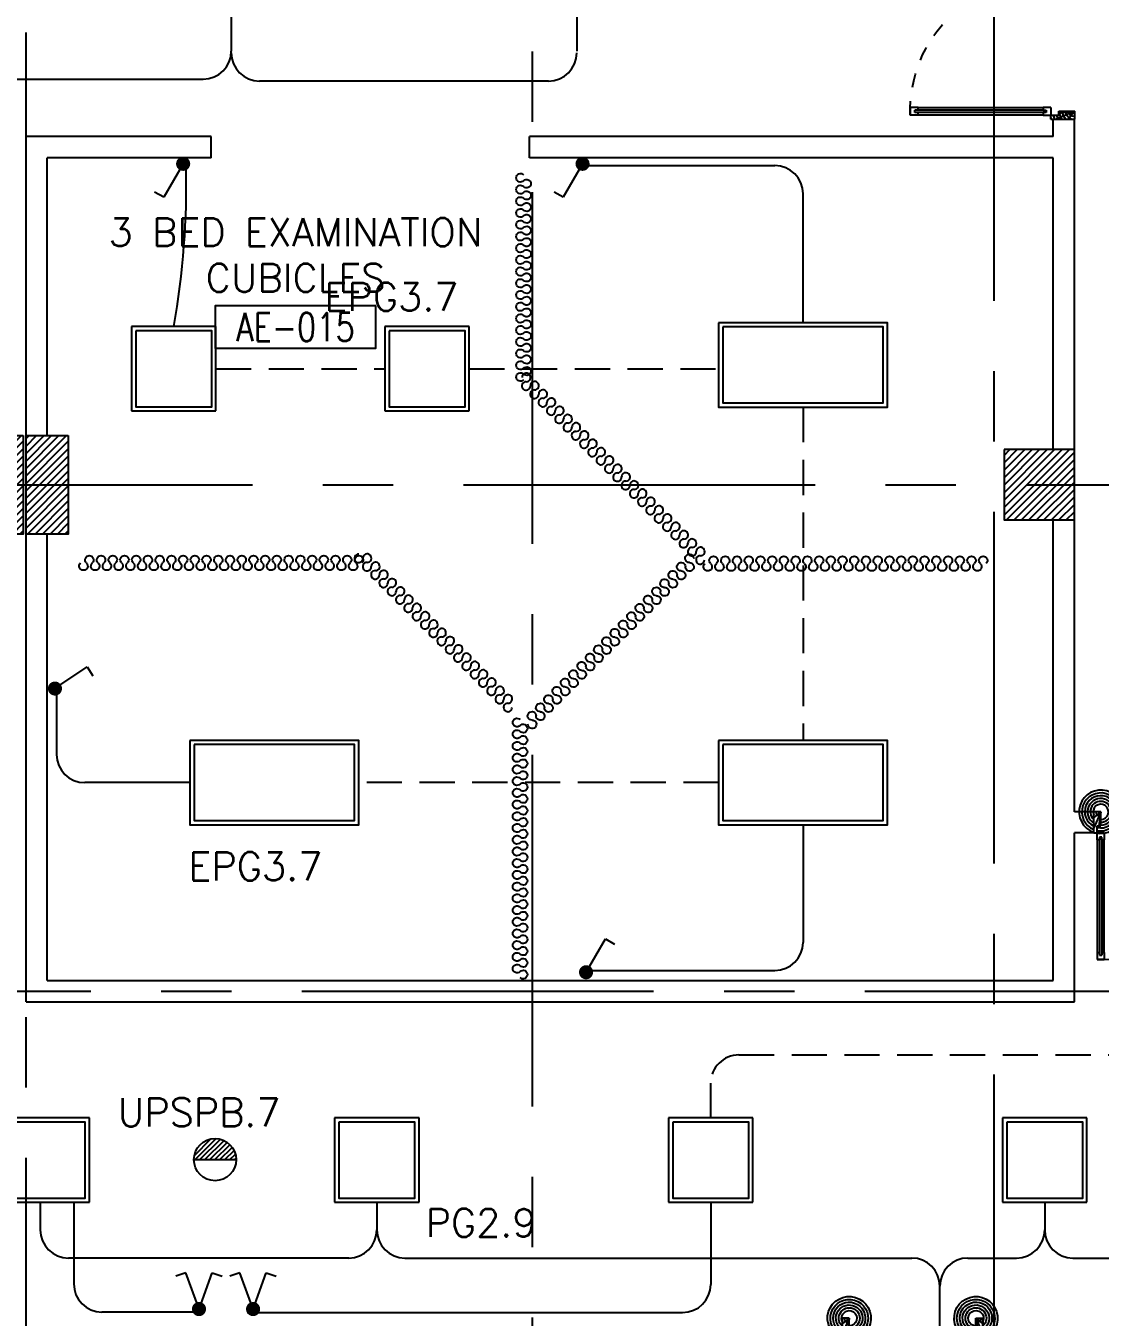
# Model space of a CAD drawing. Extents: x -10 to 91, y -4 to 87.
# Drawn here: x 55.58 to 63.22, y 52.99 to 62.17 of the extents above; entities that cross this region are included whole.
import ezdxf
from ezdxf.enums import TextEntityAlignment as Align

# ---------------------------------------------------------------- set-up
doc = ezdxf.new("R2010")
doc.units = 0
doc.header["$MEASUREMENT"] = 0
doc.linetypes.add('CENTERX2', pattern=[4, 2.5, -0.5, 0.5, -0.5])
doc.linetypes.add('HIDDEN', pattern=[0.375, 0.25, -0.125])
doc.layers.get('0').update_dxf_attribs({"linetype": 'CONTINUOUS'})
for name, color, linetype in [('AXES', 11, 'CENTERX2'), ('COL', 11, 'CONTINUOUS'), ('DOOR', 11, 'CONTINUOUS'), ('E-CLINE', 2, 'CONTINUOUS'), ('E-HLINE', 2, 'HIDDEN'), ('E-LITE', 4, 'CONTINUOUS'), ('E-SWITCH', 4, 'CONTINUOUS'), ('E-TRXT', 4, 'CONTINUOUS'), ('EJ', 11, 'CONTINUOUS'), ('EL-LITE', 4, 'CONTINUOUS'), ('FHC', 11, 'CONTINUOUS'), ('HAT', 11, 'CONTINUOUS'), ('RM-BOX', 11, 'CONTINUOUS'), ('RM-NAME', 11, 'CONTINUOUS'), ('RM-NO', 11, 'CONTINUOUS'), ('WALL', 11, 'CONTINUOUS')]:
    doc.layers.add(name, color=color, linetype=linetype)
doc.styles.add('ROMANS', font='ROMANS.shx', dxfattribs={"width": 0.6})

# ---------------------------------------------------------------- blocks, each defined once
blk = doc.blocks.new('RM1')
at = {"layer": 'RM-BOX'}
blk.add_lwpolyline([(569.9, -200), (-569.9, -200), (-569.9, -500), (569.9, -500)], close=True, dxfattribs=at)
at = {"layer": 'RM-NAME', "style": 'ROMANS'}
for tag, p in [('ROOMNAME1', (0, 323.8)), ('ROOMNAME2', (0, 0))]:
    blk.add_attdef(tag, text='', height=200, dxfattribs=at).set_placement(p, align=Align.MIDDLE)
at = {"layer": 'RM-NO', "style": 'ROMANS', "width": 0.8}
blk.add_attdef('ROOMNO', text='', height=200, dxfattribs=at).set_placement((0, -350), align=Align.MIDDLE)
blk = doc.blocks.new('A$C24ED45A6')
at = {"layer": 'DOOR', "color": 0, "linetype": 'ByBlock'}
for p, q in [((925, 1100), (925, 1150)), ((925, 1150), (975, 1150)), ((975, 1150), (925, 1150)), ((942, 1100), (942, 1120)), ((958, 1120), (942, 1120)), ((958, 1100), (958, 1120)), ((975, 1100), (975, 1150)), ((908.8, 1055), (908.8, 990.2)), ((917.8, 1055), (908.8, 1055)), ((917.8, 977.6), (917.8, 1067.6)), ((925, 1067.6), (917.8, 1067.6)), ((917.8, 1055), (917.8, 990.2)), ((942, 1100), (925, 1100)), ((975, 1100), (958, 1100)), ((975, 1067.6), (982.2, 1067.6)), ((982.2, 977.6), (982.2, 1067.6)), ((982.2, 1055), (982.2, 990.2)), ((982.2, 1055), (991.2, 1055)), ((991.2, 1055), (991.2, 990.2)), ((917.8, 990.2), (908.8, 990.2)), ((925, 977.6), (917.8, 977.6)), ((975, 977.6), (982.2, 977.6)), ((982.2, 990.2), (991.2, 990.2)), ((925, 150), (925, 200)), ((925, 200), (942, 200)), ((942, 200), (942, 180)), ((958, 180), (958, 200)), ((958, 200), (975, 200)), ((975, 200), (975, 150)), ((0, 0), (0, 150)), ((0, 150), (25, 150)), ((25, 150), (25, 100)), ((25, 100), (50, 100)), ((50, 100), (50, 0)), ((925, 150), (975, 150)), ((942, 180), (958, 180)), ((975, 100), (950, 100)), ((950, 100), (950, 0)), ((1000, 150), (975, 150)), ((975, 150), (975, 100)), ((1000, 150), (1000, 0)), ((50, 0), (0, 0)), ((950, 0), (1000, 0))]:
    blk.add_line(p, q, dxfattribs=at)
at = {"layer": 'DOOR', "linetype": 'ByBlock'}
for p, q in [((925, 1100), (925, 200)), ((942, 200), (942, 1100)), ((958, 200), (958, 1100)), ((975, 200), (975, 1100))]:
    blk.add_line(p, q, dxfattribs=at)
at = {"layer": 'DOOR', "color": 9, "linetype": 'ByBlock'}
for p, q in [((50, 0), (0, 113.7)), ((50, 0), (36.6, 100)), ((950, 0), (1000, 113.7)), ((950, 0), (963.4, 100)), ((50, 0), (0, 40.1)), ((950, 0), (1000, 40.1))]:
    blk.add_line(p, q, dxfattribs=at)
at = {"layer": 'DOOR', "color": 0, "linetype": 'ByBlock'}
for centre in [(876.5, 1022.6), (1023.5, 1022.6)]:
    blk.add_circle(centre, 32.4, dxfattribs=at)
at = {"layer": 'DOOR', "linetype": 'HIDDEN', "ltscale": 0.5}
blk.add_arc((950, 222.5), 927.8, 88.45601, 184.48155, dxfattribs=at)
at = {"layer": 'DOOR', "color": 9, "linetype": 'ByBlock'}
for centre, radius, start, end in [((50, 0), 154.4, 103.71423, 108.89471), ((50, 0), 134.4, 100.71998, 111.84015), ((50, 0), 114.4, 102.62257, 115.91616), ((50, 0), 94.4, 90, 121.98181), ((950, 0), 94.4, 58.01819, 90), ((950, 0), 134.4, 68.15985, 79.28002), ((950, 0), 114.4, 64.08384, 77.37743), ((950, 0), 154.4, 71.10529, 76.28577), ((50, 0), 74.4, 90, 132.22357), ((50, 0), 54.4, 90, 156.79262), ((50, 0), 34.4, 90, 180), ((50, 0), 14.4, 90, 180), ((950, 0), 74.4, 47.77643, 90), ((950, 0), 54.4, 23.20738, 90), ((950, 0), 34.4, 0, 90), ((950, 0), 14.4, 0, 90)]:
    blk.add_arc(centre, radius, start, end, dxfattribs=at)
at = {"layer": 'WALL'}
blk.add_line((1000, 0), (1000, 150), dxfattribs=at)
blk = doc.blocks.new('A$C272A55A0')
at = {"layer": 'DOOR', "color": 0, "linetype": 'ByBlock'}
for p, q in [((0, 900.4), (0, 1050.4)), ((50, 1050.4), (0, 1050.4)), ((50, 950.4), (50, 1050.4)), ((1750, 950.4), (1750, 1050.4)), ((1750, 1050.4), (1800, 1050.4)), ((1800, 1050.4), (1800, 900.4)), ((25, 950.4), (50, 950.4)), ((25, 900.4), (25, 950.4)), ((1775, 950.4), (1750, 950.4)), ((1775, 900.4), (1775, 950.4)), ((0, 900.4), (25, 900.4)), ((75, 900.4), (25, 900.4)), ((25, 850.4), (25, 900.4)), ((42, 850.4), (25, 850.4)), ((58, 870.4), (42, 870.4)), ((42, 870.4), (42, 850.4)), ((58, 850.4), (58, 870.4)), ((75, 850.4), (58, 850.4)), ((75, 900.4), (75, 850.4)), ((1725, 900.4), (1775, 900.4)), ((1725, 900.4), (1725, 850.4)), ((1725, 850.4), (1742, 850.4)), ((1742, 870.4), (1758, 870.4)), ((1742, 850.4), (1742, 870.4)), ((1758, 870.4), (1758, 850.4)), ((1758, 850.4), (1775, 850.4)), ((1800, 900.4), (1775, 900.4)), ((1775, 850.4), (1775, 900.4)), ((1725, 172.7), (1717.8, 172.7)), ((1717.8, 172.7), (1717.8, 82.7)), ((1775, 172.7), (1782.2, 172.7)), ((1782.2, 172.7), (1782.2, 82.7)), ((1717.8, 160.1), (1708.8, 160.1)), ((1708.8, 95.3), (1708.8, 160.1)), ((1717.8, 95.3), (1708.8, 95.3)), ((1717.8, 95.3), (1717.8, 160.1)), ((1725, 82.7), (1717.8, 82.7)), ((1775, 82.7), (1782.2, 82.7)), ((1782.2, 160.1), (1791.2, 160.1)), ((1782.2, 95.3), (1782.2, 160.1)), ((1782.2, 95.3), (1791.2, 95.3)), ((1791.2, 95.3), (1791.2, 160.1)), ((25, 50.4), (42, 50.4)), ((25, 50.4), (25, 0.4)), ((25, 0.4), (75, 0.4)), ((75, 0.4), (25, 0.4)), ((42, 50.4), (42, 30.4)), ((42, 30.4), (58, 30.4)), ((58, 50.4), (75, 50.4)), ((58, 50.4), (58, 30.4)), ((75, 50.4), (75, 0.4)), ((1742, 50.4), (1725, 50.4)), ((1725, 50.4), (1725, 0.4)), ((1775, 0.4), (1725, 0.4)), ((1725, 0.4), (1775, 0.4)), ((1742, 50.4), (1742, 30.4)), ((1758, 30.4), (1742, 30.4)), ((1775, 50.4), (1758, 50.4)), ((1758, 50.4), (1758, 30.4)), ((1775, 50.4), (1775, 0.4))]:
    blk.add_line(p, q, dxfattribs=at)
at = {"layer": 'DOOR', "color": 9, "linetype": 'ByBlock'}
for p, q in [((50, 1050.4), (0, 1010.2)), ((50, 1050.4), (0, 936.6)), ((50, 1050.4), (36.6, 950.4)), ((1750, 1050.4), (1800, 1010.2)), ((1750, 1050.4), (1800, 936.6)), ((1750, 1050.4), (1763.4, 950.4))]:
    blk.add_line(p, q, dxfattribs=at)
at = {"layer": 'DOOR', "linetype": 'ByBlock'}
for p, q in [((25, 850.4), (25, 50.4)), ((42, 850.4), (42, 50.4)), ((58, 850.4), (58, 50.4)), ((75, 50.4), (75, 850.4)), ((1725, 50.4), (1725, 850.4)), ((1742, 850.4), (1742, 50.4)), ((1758, 850.4), (1758, 50.4)), ((1775, 850.4), (1775, 50.4))]:
    blk.add_line(p, q, dxfattribs=at)
at = {"layer": 'DOOR', "color": 0, "linetype": 'ByBlock'}
for centre in [(1676.5, 127.7), (1823.5, 127.7)]:
    blk.add_circle(centre, 32.4, dxfattribs=at)
at = {"layer": 'DOOR', "color": 9, "linetype": 'ByBlock'}
for centre, radius, start, end in [((50, 1050.4), 54.4, 203.20738, 270), ((50, 1050.4), 74.4, 227.77643, 270), ((50, 1050.4), 34.4, 180, 270), ((50, 1050.4), 14.4, 180, 270), ((1750, 1050.4), 14.4, 270, 0), ((1750, 1050.4), 34.4, 270, 0), ((1750, 1050.4), 54.4, 270, 336.79262), ((1750, 1050.4), 74.4, 270, 312.22357), ((50, 1050.4), 94.4, 238.01819, 270), ((50, 1050.4), 114.4, 244.08384, 257.37743), ((50, 1050.4), 134.4, 248.15985, 259.28002), ((1750, 1050.4), 94.4, 270, 301.98181), ((1750, 1050.4), 114.4, 282.62257, 295.91616), ((1750, 1050.4), 134.4, 280.71998, 291.84015), ((50, 1050.4), 154.4, 251.10529, 256.28577), ((1750, 1050.4), 154.4, 283.71423, 288.89471)]:
    blk.add_arc(centre, radius, start, end, dxfattribs=at)
at = {"layer": 'DOOR', "linetype": 'HIDDEN', "ltscale": 0.5}
for centre, start, end in [((50, 851.4), 268.31738, 3.29648), ((1750, 851.4), 176.70352, 271.68262)]:
    blk.add_arc(centre, 851.4, start, end, dxfattribs=at)
at = {"layer": 'WALL', "linetype": 'ByBlock'}
blk.add_line((1800, 900.4), (1800, 1050.4), dxfattribs=at)
blk = doc.blocks.new('*X68')
at = {"color": 0}
for p, q in [((73379.2, 55135.9), (73844.4, 55601)), ((73379.2, 55188.9), (73791.3, 55601)), ((73379.2, 55241.9), (73738.3, 55601)), ((73379.2, 55295), (73685.3, 55601)), ((73379.2, 55348), (73632.2, 55601)), ((73379.2, 55401), (73579.2, 55601)), ((73379.2, 55454.1), (73526.2, 55601)), ((73379.2, 55507.1), (73473.1, 55601)), ((73379.2, 55560.1), (73420.1, 55601)), ((73397.4, 55101), (73879.2, 55582.8)), ((73450.4, 55101), (73879.2, 55529.8)), ((73503.5, 55101), (73879.2, 55476.8)), ((73556.5, 55101), (73879.2, 55423.7)), ((73609.5, 55101), (73879.2, 55370.7)), ((73662.6, 55101), (73879.2, 55317.7)), ((73715.6, 55101), (73879.2, 55264.6)), ((73768.6, 55101), (73879.2, 55211.6)), ((73821.7, 55101), (73879.2, 55158.6)), ((73874.7, 55101), (73879.2, 55105.5))]:
    blk.add_line(p, q, dxfattribs=at)
blk = doc.blocks.new('COL50')
at = {"layer": 'COL'}
blk.add_lwpolyline([(-250, 250), (-250, -250), (250, -250), (250, 250)], close=True, dxfattribs=at)
blk = doc.blocks.new('C11')
at = {"layer": 'HAT'}
h = blk.add_hatch(dxfattribs=at)
h.set_pattern_fill('ANSI31', color=256, scale=300, style=0)
h.set_pattern_definition([(45, (-383765.23, -62181), (-26.5165043, 26.5165043), [])])
h.paths.add_polyline_path([(-20, 350), (-20, 700), (-320, 700), (-320, 350)])
h.paths.add_polyline_path([(-320, 0), (-20, 0), (-20, 350), (-320, 350)])
h = blk.add_hatch(dxfattribs=at)
h.set_pattern_fill('ANSI31', color=256, scale=300, style=0)
h.set_pattern_definition([(45, (-383445.23, -62181), (-26.5165043, 26.5165043), [])])
h.paths.add_polyline_path([(300, 350), (300, 700), (0, 700), (0, 350)])
h.paths.add_polyline_path([(0, 0), (300, 0), (300, 350), (0, 350)])
at = {"layer": 'COL'}
for points in [[(-20, 700), (-20, 0), (-320, 0), (-320, 700)], [(300, 700), (300, 0), (0, 0), (0, 700)]]:
    blk.add_lwpolyline(points, close=True, dxfattribs=at)
blk = doc.blocks.new('1G2W')
for p, q in [((0, 0), (0.517, 0.188)), ((0.517, 0.188), (0.466, 0.329)), ((0, 0), (0.517, -0.188)), ((0.517, -0.188), (0.466, -0.329))]:
    blk.add_line(p, q)
at = {"const_width": 0.1}
blk.add_lwpolyline([(-0.05, 0, 1), (0.05, 0, 1)], format="xyb", close=True, dxfattribs=at)
blk = doc.blocks.new('L42')
at = {"layer": 'E-LITE'}
for p, q in [((0.3, 0.3), (-0.3, 0.3)), ((-0.3, 0.3), (-0.3, -0.3)), ((0.3, -0.3), (0.3, 0.3)), ((-0.3, -0.3), (0.3, -0.3))]:
    blk.add_line(p, q, dxfattribs=at)
at = {"layer": 'E-LITE', "color": 8}
blk.add_lwpolyline([(-0.27, 0.27), (-0.27, -0.27), (0.27, -0.27), (0.27, 0.27)], close=True, dxfattribs=at)
blk = doc.blocks.new('L44')
at = {"layer": 'E-LITE'}
blk.add_lwpolyline([(-0.6095, 0.3), (-0.6095, -0.3), (0.5905, -0.3), (0.5905, 0.3)], close=True, dxfattribs=at)
at = {"layer": 'E-LITE', "color": 8}
blk.add_lwpolyline([(-0.5795, 0.27), (-0.5795, -0.27), (0.5605, -0.27), (0.5605, 0.27)], close=True, dxfattribs=at)
blk = doc.blocks.new('1G1W')
for p, q in [((0, 0), (0.55, 0)), ((0.55, 0), (0.55, -0.15))]:
    blk.add_line(p, q)
at = {"const_width": 0.1}
blk.add_lwpolyline([(-0.05, 0, 1), (0.05, 0, 1)], format="xyb", close=True, dxfattribs=at)
blk = doc.blocks.new('EL')
at = {"layer": 'EL-LITE'}
h = blk.add_hatch(dxfattribs=at)
h.set_pattern_fill('ANSI31', color=4, scale=0.2, style=0)
h.set_pattern_definition([(45, (587.071197, 567.777136), (-0.0176776695, 0.0176776695), [])])
h.paths.add_polyline_path([(0.15, 0, 1), (-0.15, 0)])
at = {"layer": 'EL-LITE', "color": 4}
blk.add_line((-0.15, 0), (0.15, 0), dxfattribs=at)
blk.add_circle((0, 0), 0.15, dxfattribs=at)

msp = doc.modelspace()

# ---------------------------------------------------------------- hatches: boundary and pattern name
at = {"layer": 'FHC', "linetype": 'ByBlock', "ltscale": 0.3}
h = msp.add_hatch(dxfattribs=at)
h.set_pattern_fill('ANSI32', color=11, scale=175, angle=90, style=0)
h.set_pattern_definition([(135, (86.42992, -176.82576), (-0.046403882, -0.046403882), []), (135, (86.42992, -176.794826), (-0.046403882, -0.046403882), [])])
h.paths.add_polyline_path([(55.3789, 56.2904), (55.1889, 56.2904), (55.1889, 55.3704), (55.3789, 55.3704)])
h.paths.add_polyline_path([(55.8, 55.1578), (55.3792, 55.1578), (55.3792, 55.4203), (55.8, 55.4203)], flags=9)

# ---------------------------------------------------------------- linework, layer by layer
at = {"color": 11}
for centre, start, end in [((59.1394, 59.6685), 268.56836, 181.43164), ((59.1379, 59.6081), 88.56836, 1.43164), ((59.1983, 59.6096), 268.56836, 181.43164), ((59.2572, 59.5507), 268.56836, 181.43164), ((59.1968, 59.5492), 88.56836, 1.43164), ((59.2557, 59.4903), 88.56836, 1.43164), ((59.3161, 59.4918), 268.56836, 181.43164), ((59.3146, 59.4314), 88.56836, 1.43164), ((59.3735, 59.3725), 88.56836, 1.43164), ((59.3751, 59.4329), 268.56836, 181.43164), ((59.434, 59.374), 268.56836, 181.43164), ((59.4325, 59.3136), 88.56836, 1.43164), ((59.4929, 59.3151), 268.56836, 181.43164), ((59.4914, 59.2547), 88.56836, 1.43164), ((59.5503, 59.1957), 88.56836, 1.43164), ((59.5518, 59.2562), 268.56836, 181.43164), ((59.6107, 59.1973), 268.56836, 181.43164), ((59.6092, 59.1368), 88.56836, 1.43164), ((59.6696, 59.1383), 268.56836, 181.43164), ((59.6681, 59.0779), 88.56836, 1.43164), ((59.727, 59.019), 88.56836, 1.43164), ((59.7285, 59.0794), 268.56836, 181.43164), ((59.7874, 59.0205), 268.56836, 181.43164), ((59.7859, 58.9601), 88.56836, 1.43164), ((59.8464, 58.9616), 268.56836, 181.43164), ((59.8448, 58.9012), 88.56836, 1.43164), ((59.9038, 58.8423), 88.56836, 1.43164), ((59.9053, 58.9027), 268.56836, 181.43164), ((59.9642, 58.8438), 268.56836, 181.43164), ((59.9627, 58.7834), 88.56836, 1.43164), ((60.0216, 58.7244), 88.56836, 1.43164), ((60.0231, 58.7849), 268.56836, 181.43164), ((60.082, 58.726), 268.56836, 181.43164), ((60.0805, 58.6655), 88.56836, 1.43164), ((60.1409, 58.667), 268.56836, 181.43164), ((60.1394, 58.6066), 88.56836, 1.43164), ((60.1983, 58.5477), 88.56836, 1.43164), ((60.1998, 58.6081), 268.56836, 181.43164), ((60.2587, 58.5492), 268.56836, 181.43164), ((60.2572, 58.4888), 88.56836, 1.43164), ((60.3176, 58.4903), 268.56836, 181.43164), ((57.9476, 58.3828), 88.56836, 1.43164), ((58.0081, 58.3843), 268.56836, 181.43164), ((60.3161, 58.4299), 88.56836, 1.43164), ((60.375, 58.371), 88.56836, 1.43164), ((60.3766, 58.4314), 268.56836, 181.43164), ((58.0065, 58.3239), 88.56836, 1.43164), ((58.067, 58.3254), 268.56836, 181.43164), ((58.1259, 58.2665), 268.56836, 181.43164), ((58.0655, 58.265), 88.56836, 1.43164), ((58.1244, 58.2061), 88.56836, 1.43164), ((58.1848, 58.2076), 268.56836, 181.43164), ((58.1833, 58.1472), 88.56836, 1.43164), ((58.2422, 58.0883), 88.56836, 1.43164), ((58.2437, 58.1487), 268.56836, 181.43164), ((58.3026, 58.0898), 268.56836, 181.43164), ((58.3011, 58.0294), 88.56836, 1.43164), ((58.3615, 58.0309), 268.56836, 181.43164), ((58.36, 57.9705), 88.56836, 1.43164), ((58.4189, 57.9115), 88.56836, 1.43164), ((58.4204, 57.972), 268.56836, 181.43164), ((58.4793, 57.9131), 268.56836, 181.43164), ((58.4778, 57.8526), 88.56836, 1.43164), ((58.5383, 57.8541), 268.56836, 181.43164), ((58.5367, 57.7937), 88.56836, 1.43164), ((58.5957, 57.7348), 88.56836, 1.43164), ((58.5972, 57.7952), 268.56836, 181.43164), ((58.6561, 57.7363), 268.56836, 181.43164), ((58.6546, 57.6759), 88.56836, 1.43164), ((58.715, 57.6774), 268.56836, 181.43164), ((58.7135, 57.617), 88.56836, 1.43164), ((58.7724, 57.5581), 88.56836, 1.43164), ((58.7739, 57.6185), 268.56836, 181.43164), ((58.8328, 57.5596), 268.56836, 181.43164), ((58.8313, 57.4992), 88.56836, 1.43164), ((58.8902, 57.4403), 88.56836, 1.43164), ((58.8917, 57.5007), 268.56836, 181.43164), ((58.9506, 57.4418), 268.56836, 181.43164), ((58.9491, 57.3813), 88.56836, 1.43164), ((59.0095, 57.3829), 268.56836, 181.43164), ((59.008, 57.3224), 88.56836, 1.43164)]:
    msp.add_arc(centre, 0.0302, start, end, dxfattribs=at)
at = {"color": 11, "extrusion": (0, 0, -1)}
for centre, major_axis, start_param, end_param in [((59.0979, 61.0878), (-0.0214, 0.0214), 3.116606, 7.878968), ((59.1416, 61.0462), (-0.0214, 0.0214), 6.258199, 11.020561), ((59.0979, 61.0045), (-0.0214, 0.0214), 3.116606, 7.878968), ((59.1416, 60.9629), (-0.0214, 0.0214), 6.258199, 11.020561), ((59.0979, 60.9212), (-0.0214, 0.0214), 3.116606, 7.878968), ((59.0979, 60.8379), (-0.0214, 0.0214), 3.116606, 7.878968), ((59.1416, 60.8796), (-0.0214, 0.0214), 6.258199, 11.020561), ((59.0979, 60.7546), (-0.0214, 0.0214), 3.116606, 7.878968), ((59.1416, 60.7963), (-0.0214, 0.0214), 6.258199, 11.020561), ((59.0979, 60.6713), (-0.0214, 0.0214), 3.116606, 7.878968), ((59.1416, 60.7129), (-0.0214, 0.0214), 6.258199, 11.020561), ((59.0979, 60.588), (0.0214, 0.0214), 1.54581, 6.308172), ((59.1416, 60.6296), (-0.0214, 0.0214), 6.258199, 11.020561), ((59.0979, 60.5047), (-0.0214, 0.0214), 3.116606, 7.878968), ((59.1416, 60.5463), (-0.0214, 0.0214), 6.258199, 11.020561), ((59.0979, 60.4213), (-0.0214, 0.0214), 3.116606, 7.878968), ((59.1416, 60.463), (-0.0214, 0.0214), 6.258199, 11.020561), ((59.1416, 60.3797), (-0.0214, 0.0214), 6.258199, 11.020561), ((59.0979, 60.338), (-0.0214, 0.0214), 3.116606, 7.878968), ((59.1416, 60.2964), (-0.0214, 0.0214), 6.258199, 11.020561), ((59.0979, 60.2547), (-0.0214, 0.0214), 3.116606, 7.878968), ((59.1416, 60.2131), (-0.0214, 0.0214), 6.258199, 11.020561), ((59.0979, 60.1714), (-0.0214, 0.0214), 3.116606, 7.878968), ((59.1416, 60.1297), (-0.0214, 0.0214), 6.258199, 11.020561), ((59.0979, 60.0881), (-0.0214, 0.0214), 3.116606, 7.878968), ((59.1416, 60.0464), (-0.0214, 0.0214), 6.258199, 11.020561), ((59.0979, 60.0048), (-0.0214, 0.0214), 3.116606, 7.878968), ((59.0979, 59.9215), (0.0214, 0.0214), 1.54581, 6.308172), ((59.1416, 59.9631), (0.0214, 0.0214), 4.687402, 9.449765), ((59.0979, 59.8381), (-0.0214, 0.0214), 3.116606, 7.878968), ((59.1416, 59.8798), (-0.0214, 0.0214), 6.258199, 11.020561), ((59.0979, 59.7548), (-0.0214, 0.0214), 3.116606, 7.878968), ((59.1416, 59.7965), (-0.0214, 0.0214), 6.258199, 11.020561), ((59.0979, 59.6715), (-0.0214, 0.0214), 3.116606, 7.878968), ((59.1416, 59.7132), (-0.0214, 0.0214), 6.258199, 11.020561), ((56.0338, 58.3719), (0.0214, 0.0214), 3.116606, 7.878968), ((56.1171, 58.3719), (-0.0214, 0.0214), 4.687402, 9.449765), ((56.2004, 58.3719), (-0.0214, 0.0214), 4.687402, 9.449765), ((56.2838, 58.3719), (0.0214, 0.0214), 3.116606, 7.878968), ((56.3671, 58.3719), (-0.0214, 0.0214), 4.687402, 9.449765), ((56.4504, 58.3719), (-0.0214, 0.0214), 4.687402, 9.449765), ((56.5337, 58.3719), (0.0214, 0.0214), 3.116606, 7.878968), ((56.617, 58.3719), (-0.0214, 0.0214), 4.687402, 9.449765), ((56.7003, 58.3719), (-0.0214, 0.0214), 4.687402, 9.449765), ((56.7836, 58.3719), (0.0214, 0.0214), 3.116606, 7.878968), ((56.867, 58.3719), (0.0214, 0.0214), 3.116606, 7.878968), ((56.9503, 58.3719), (0.0214, 0.0214), 3.116606, 7.878968), ((57.0336, 58.3719), (-0.0214, 0.0214), 4.687402, 9.449765), ((57.1169, 58.3719), (0.0214, 0.0214), 3.116606, 7.878968), ((57.2002, 58.3719), (0.0214, 0.0214), 3.116606, 7.878968), ((57.2835, 58.3719), (0.0214, 0.0214), 3.116606, 7.878968), ((57.3668, 58.3719), (0.0214, 0.0214), 3.116606, 7.878968), ((57.4501, 58.3719), (0.0214, 0.0214), 3.116606, 7.878968), ((57.5335, 58.3719), (0.0214, 0.0214), 3.116606, 7.878968), ((57.6168, 58.3719), (-0.0214, 0.0214), 4.687402, 9.449765), ((57.7001, 58.3719), (0.0214, 0.0214), 3.116606, 7.878968), ((57.7834, 58.3719), (0.0214, 0.0214), 3.116606, 7.878968), ((57.8667, 58.3719), (-0.0214, 0.0214), 4.687402, 9.449765), ((57.95, 58.3719), (0.0214, 0.0214), 3.116606, 7.878968), ((60.2981, 58.3821), (-0.0214, 0.0214), 3.902004, 8.664367), ((60.4698, 58.3672), (0.0214, 0.0214), 3.116606, 7.878968), ((60.5531, 58.3672), (-0.0214, 0.0214), 4.687402, 9.449765), ((60.6364, 58.3672), (-0.0214, 0.0214), 4.687402, 9.449765), ((60.7197, 58.3672), (0.0214, 0.0214), 3.116606, 7.878968), ((60.8031, 58.3672), (-0.0214, 0.0214), 4.687402, 9.449765), ((60.8864, 58.3672), (-0.0214, 0.0214), 4.687402, 9.449765), ((60.9697, 58.3672), (0.0214, 0.0214), 3.116606, 7.878968), ((61.053, 58.3672), (-0.0214, 0.0214), 4.687402, 9.449765), ((61.1363, 58.3672), (-0.0214, 0.0214), 4.687402, 9.449765), ((61.2196, 58.3672), (0.0214, 0.0214), 3.116606, 7.878968), ((61.3029, 58.3672), (0.0214, 0.0214), 3.116606, 7.878968), ((61.3863, 58.3672), (0.0214, 0.0214), 3.116606, 7.878968), ((61.4696, 58.3672), (-0.0214, 0.0214), 4.687402, 9.449765), ((61.5529, 58.3672), (0.0214, 0.0214), 3.116606, 7.878968), ((61.6362, 58.3672), (0.0214, 0.0214), 3.116606, 7.878968), ((61.7195, 58.3672), (0.0214, 0.0214), 3.116606, 7.878968), ((61.8028, 58.3672), (0.0214, 0.0214), 3.116606, 7.878968), ((61.8861, 58.3672), (0.0214, 0.0214), 3.116606, 7.878968), ((61.9694, 58.3672), (0.0214, 0.0214), 3.116606, 7.878968), ((62.0528, 58.3672), (-0.0214, 0.0214), 4.687402, 9.449765), ((62.1361, 58.3672), (0.0214, 0.0214), 3.116606, 7.878968), ((62.2194, 58.3672), (0.0214, 0.0214), 3.116606, 7.878968), ((62.3027, 58.3672), (-0.0214, 0.0214), 4.687402, 9.449765), ((62.386, 58.3672), (0.0214, 0.0214), 3.116606, 7.878968), ((55.9922, 58.3281), (0.0214, 0.0214), -0.024987, 4.737376), ((56.0755, 58.3281), (0.0214, 0.0214), -0.024987, 4.737376), ((56.1588, 58.3281), (-0.0214, 0.0214), 1.54581, 6.308172), ((56.2421, 58.3281), (0.0214, 0.0214), -0.024987, 4.737376), ((56.3254, 58.3281), (0.0214, 0.0214), -0.024987, 4.737376), ((56.4087, 58.3281), (0.0214, 0.0214), -0.024987, 4.737376), ((56.492, 58.3281), (-0.0214, 0.0214), 1.54581, 6.308172), ((56.5754, 58.3281), (0.0214, 0.0214), -0.024987, 4.737376), ((56.6587, 58.3281), (0.0214, 0.0214), -0.024987, 4.737376), ((56.742, 58.3281), (0.0214, 0.0214), -0.024987, 4.737376), ((56.8253, 58.3281), (0.0214, 0.0214), -0.024987, 4.737376), ((56.9086, 58.3281), (0.0214, 0.0214), -0.024987, 4.737376), ((56.9919, 58.3281), (0.0214, 0.0214), -0.024987, 4.737376), ((57.0752, 58.3281), (0.0214, 0.0214), -0.024987, 4.737376), ((57.1585, 58.3281), (0.0214, 0.0214), -0.024987, 4.737376), ((57.2419, 58.3281), (0.0214, 0.0214), -0.024987, 4.737376), ((57.3252, 58.3281), (0.0214, 0.0214), -0.024987, 4.737376), ((57.4085, 58.3281), (0.0214, 0.0214), -0.024987, 4.737376), ((57.4918, 58.3281), (0.0214, 0.0214), -0.024987, 4.737376), ((57.5751, 58.3281), (0.0214, 0.0214), -0.024987, 4.737376), ((57.6584, 58.3281), (0.0214, 0.0214), -0.024987, 4.737376), ((57.7417, 58.3281), (0.0214, 0.0214), -0.024987, 4.737376), ((57.8251, 58.3281), (-0.0214, 0.0214), 1.54581, 6.308172), ((57.9084, 58.3281), (0.0214, 0.0214), -0.024987, 4.737376), ((60.1803, 58.2643), (-0.0214, 0.0214), 3.902004, 8.664367), ((60.2392, 58.3232), (-0.0214, 0.0214), 3.902004, 8.664367), ((60.2996, 58.3217), (-0.0214, 0.0214), 0.760411, 5.522774), ((60.4282, 58.3234), (0.0214, 0.0214), -0.024987, 4.737376), ((60.5115, 58.3234), (0.0214, 0.0214), -0.024987, 4.737376), ((60.5948, 58.3234), (-0.0214, 0.0214), 1.54581, 6.308172), ((60.6781, 58.3234), (0.0214, 0.0214), -0.024987, 4.737376), ((60.7614, 58.3234), (0.0214, 0.0214), -0.024987, 4.737376), ((60.8447, 58.3234), (0.0214, 0.0214), -0.024987, 4.737376), ((60.928, 58.3234), (-0.0214, 0.0214), 1.54581, 6.308172), ((61.0113, 58.3234), (0.0214, 0.0214), -0.024987, 4.737376), ((61.0947, 58.3234), (0.0214, 0.0214), -0.024987, 4.737376), ((61.178, 58.3234), (0.0214, 0.0214), -0.024987, 4.737376), ((61.2613, 58.3234), (0.0214, 0.0214), -0.024987, 4.737376), ((61.3446, 58.3234), (0.0214, 0.0214), -0.024987, 4.737376), ((61.4279, 58.3234), (0.0214, 0.0214), -0.024987, 4.737376), ((61.5112, 58.3234), (0.0214, 0.0214), -0.024987, 4.737376), ((61.5945, 58.3234), (0.0214, 0.0214), -0.024987, 4.737376), ((61.6779, 58.3234), (0.0214, 0.0214), -0.024987, 4.737376), ((61.7612, 58.3234), (0.0214, 0.0214), -0.024987, 4.737376), ((61.8445, 58.3234), (0.0214, 0.0214), -0.024987, 4.737376), ((61.9278, 58.3234), (0.0214, 0.0214), -0.024987, 4.737376), ((62.0111, 58.3234), (0.0214, 0.0214), -0.024987, 4.737376), ((62.0944, 58.3234), (0.0214, 0.0214), -0.024987, 4.737376), ((62.1777, 58.3234), (0.0214, 0.0214), -0.024987, 4.737376), ((62.261, 58.3234), (-0.0214, 0.0214), 1.54581, 6.308172), ((62.3444, 58.3234), (0.0214, 0.0214), -0.024987, 4.737376), ((60.1214, 58.2054), (-0.0214, 0.0214), 3.902004, 8.664367), ((60.1818, 58.2039), (0.0214, 0.0214), -0.810385, 3.951978), ((60.2407, 58.2628), (-0.0214, 0.0214), 0.760411, 5.522774), ((60.0036, 58.0876), (0.0214, 0.0214), 2.331208, 7.09357), ((60.0625, 58.1465), (0.0214, 0.0214), 2.331208, 7.09357), ((60.064, 58.0861), (0.0214, 0.0214), -0.810385, 3.951978), ((60.1229, 58.145), (0.0214, 0.0214), -0.810385, 3.951978), ((59.9447, 58.0287), (0.0214, 0.0214), 2.331208, 7.09357), ((60.0051, 58.0271), (0.0214, 0.0214), -0.810385, 3.951978), ((59.8268, 57.9108), (-0.0214, 0.0214), 3.902004, 8.664367), ((59.8857, 57.9697), (0.0214, 0.0214), 2.331208, 7.09357), ((59.8873, 57.9093), (-0.0214, 0.0214), 0.760411, 5.522774), ((59.9462, 57.9682), (-0.0214, 0.0214), 0.760411, 5.522774), ((59.7679, 57.8519), (-0.0214, 0.0214), 3.902004, 8.664367), ((59.8283, 57.8504), (-0.0214, 0.0214), 0.760411, 5.522774), ((59.6501, 57.7341), (-0.0214, 0.0214), 3.902004, 8.664367), ((59.709, 57.793), (-0.0214, 0.0214), 3.902004, 8.664367), ((59.7105, 57.7326), (0.0214, 0.0214), -0.810385, 3.951978), ((59.7694, 57.7915), (-0.0214, 0.0214), 0.760411, 5.522774), ((59.5912, 57.6752), (-0.0214, 0.0214), 3.902004, 8.664367), ((59.6516, 57.6737), (0.0214, 0.0214), -0.810385, 3.951978), ((59.4734, 57.5574), (0.0214, 0.0214), 2.331208, 7.09357), ((59.5323, 57.6163), (0.0214, 0.0214), 2.331208, 7.09357), ((59.5338, 57.5559), (0.0214, 0.0214), -0.810385, 3.951978), ((59.5927, 57.6148), (0.0214, 0.0214), -0.810385, 3.951978), ((59.3555, 57.4395), (0.0214, 0.0214), 2.331208, 7.09357), ((59.4145, 57.4985), (0.0214, 0.0214), 2.331208, 7.09357), ((59.4749, 57.4969), (-0.0214, 0.0214), 0.760411, 5.522774), ((59.2966, 57.3806), (-0.0214, 0.0214), 3.902004, 8.664367), ((59.3571, 57.3791), (-0.0214, 0.0214), 0.760411, 5.522774), ((59.416, 57.438), (-0.0214, 0.0214), 0.760411, 5.522774), ((59.1788, 57.2628), (-0.0214, 0.0214), 3.902004, 8.664367), ((59.2377, 57.3217), (-0.0214, 0.0214), 3.902004, 8.664367), ((59.2392, 57.2613), (-0.0214, 0.0214), 0.760411, 5.522774), ((59.2981, 57.3202), (-0.0214, 0.0214), 0.760411, 5.522774), ((59.0727, 57.2151), (-0.0214, 0.0214), 3.116606, 7.878968), ((59.1165, 57.1734), (-0.0214, 0.0214), 6.258199, 11.020561), ((59.1803, 57.2024), (0.0214, 0.0214), -0.810385, 3.951978), ((59.0727, 57.1318), (-0.0214, 0.0214), 3.116606, 7.878968), ((59.1165, 57.0901), (-0.0214, 0.0214), 6.258199, 11.020561), ((59.0727, 57.0484), (-0.0214, 0.0214), 3.116606, 7.878968), ((59.1165, 57.0068), (-0.0214, 0.0214), 6.258199, 11.020561), ((59.0727, 56.9651), (-0.0214, 0.0214), 3.116606, 7.878968), ((59.1165, 56.9235), (-0.0214, 0.0214), 6.258199, 11.020561), ((59.0727, 56.8818), (-0.0214, 0.0214), 3.116606, 7.878968), ((59.0727, 56.7985), (-0.0214, 0.0214), 3.116606, 7.878968), ((59.1165, 56.8402), (-0.0214, 0.0214), 6.258199, 11.020561), ((59.0727, 56.7152), (0.0214, 0.0214), 1.54581, 6.308172), ((59.1165, 56.7568), (-0.0214, 0.0214), 6.258199, 11.020561), ((59.0727, 56.6319), (-0.0214, 0.0214), 3.116606, 7.878968), ((59.1165, 56.6735), (-0.0214, 0.0214), 6.258199, 11.020561), ((59.0727, 56.5486), (-0.0214, 0.0214), 3.116606, 7.878968), ((59.1165, 56.5902), (-0.0214, 0.0214), 6.258199, 11.020561), ((59.0727, 56.4653), (-0.0214, 0.0214), 3.116606, 7.878968), ((59.1165, 56.5069), (-0.0214, 0.0214), 6.258199, 11.020561), ((59.0727, 56.3819), (-0.0214, 0.0214), 3.116606, 7.878968), ((59.1165, 56.4236), (-0.0214, 0.0214), 6.258199, 11.020561), ((59.1165, 56.3403), (-0.0214, 0.0214), 6.258199, 11.020561), ((59.0727, 56.2986), (-0.0214, 0.0214), 3.116606, 7.878968), ((59.1165, 56.257), (-0.0214, 0.0214), 6.258199, 11.020561), ((59.0727, 56.2153), (-0.0214, 0.0214), 3.116606, 7.878968), ((59.1165, 56.1737), (-0.0214, 0.0214), 6.258199, 11.020561), ((59.0727, 56.132), (-0.0214, 0.0214), 3.116606, 7.878968), ((59.1165, 56.0903), (0.0214, 0.0214), 4.687402, 9.449765), ((59.0727, 56.0487), (0.0214, 0.0214), 1.54581, 6.308172), ((59.1165, 56.007), (-0.0214, 0.0214), 6.258199, 11.020561), ((59.0727, 55.9654), (-0.0214, 0.0214), 3.116606, 7.878968), ((59.0727, 55.8821), (-0.0214, 0.0214), 3.116606, 7.878968), ((59.1165, 55.9237), (-0.0214, 0.0214), 6.258199, 11.020561), ((59.0727, 55.7987), (-0.0214, 0.0214), 3.116606, 7.878968), ((59.1165, 55.8404), (-0.0214, 0.0214), 6.258199, 11.020561), ((59.0727, 55.7154), (-0.0214, 0.0214), 3.116606, 7.878968), ((59.1165, 55.7571), (-0.0214, 0.0214), 6.258199, 11.020561), ((59.0727, 55.6321), (0.0214, 0.0214), 1.54581, 6.308172), ((59.1165, 55.6738), (0.0214, 0.0214), 4.687402, 9.449765), ((59.0727, 55.5488), (-0.0214, 0.0214), 3.116606, 7.878968), ((59.1165, 55.5905), (-0.0214, 0.0214), 6.258199, 11.020561), ((59.0727, 55.4655), (-0.0214, 0.0214), 3.116606, 7.878968), ((59.1165, 55.5071), (-0.0214, 0.0214), 6.258199, 11.020561), ((59.1165, 55.4238), (0.0214, 0.0214), 4.687402, 9.449765)]:
    msp.add_ellipse(centre, major_axis=major_axis, ratio=1, start_param=start_param, end_param=end_param, dxfattribs=at)
at = {"layer": 'AXES'}
for p, q in [((62.4633, -3.7869), (62.4633, 86.0477)), ((55.5839, 7.6211), (55.5839, 85.7486)), ((59.1839, 14.4854), (59.1839, 73.3054)), ((2.6925, 58.9054), (71.7839, 58.9054)), ((13.5439, 55.3054), (71.7839, 55.3054))]:
    msp.add_line(p, q, dxfattribs=at)
at = {"layer": 'E-CLINE', "color": 4}
for p, q in [((57.0429, 62.2775), (57.0429, 61.9891)), ((59.4977, 62.2775), (59.4977, 61.9891)), ((52.4429, 61.7891), (56.8429, 61.7891)), ((59.194, 61.7756), (57.2429, 61.7756)), ((59.2977, 61.7756), (59.194, 61.7756)), ((59.5602, 61.1748), (60.9054, 61.1748)), ((61.1054, 60.0573), (61.1054, 60.9748)), ((55.8008, 57.4402), (55.8008, 56.9884)), ((56.7481, 56.7884), (56.0008, 56.7884)), ((61.1054, 56.4884), (61.1054, 55.6526)), ((59.5602, 55.4526), (60.9054, 55.4526)), ((55.6853, 53.8051), (55.6853, 53.6083)), ((58.0769, 53.8051), (58.0769, 53.6083)), ((62.8227, 53.8051), (62.8227, 53.6083)), ((57.8769, 53.4083), (55.8853, 53.4083)), ((58.2769, 53.4083), (61.8777, 53.4083)), ((62.2777, 53.4083), (62.6227, 53.4083)), ((63.0227, 53.4083), (64.9956, 53.4083)), ((62.0777, 49.8711), (62.0777, 53.2083))]:
    msp.add_line(p, q, dxfattribs=at)
for centre, radius, start, end in [((56.8429, 61.9891), 0.2, 270, 0), ((57.2429, 61.9756), 0.2, 180, 270), ((59.2977, 61.9756), 0.2, 270, 0), ((51.0144, 61.0345), 5.7085, 349.86985, 1.44153), ((60.9054, 60.9748), 0.2, 0, 90), ((56.0008, 56.9884), 0.2, 180, 270), ((60.9054, 55.6526), 0.2, 270, 0), ((55.8853, 53.6083), 0.2, 180, 270), ((57.8769, 53.6083), 0.2, 270, 0), ((58.2769, 53.6083), 0.2, 180, 270), ((62.6227, 53.6083), 0.2, 270, 0), ((63.0227, 53.6083), 0.2, 180, 270), ((61.8777, 53.2083), 0.2, 0, 90), ((62.2777, 53.2083), 0.2, 90, 180)]:
    msp.add_arc(centre, radius, start, end, dxfattribs=at)
at = {"layer": 'E-HLINE', "color": 4}
for p, q in [((56.9339, 59.7304), (58.1339, 59.7304)), ((58.7339, 59.7304), (60.5054, 59.7304)), ((61.1054, 59.4573), (61.1054, 57.0884)), ((60.5054, 56.7884), (57.9481, 56.7884)), ((60.6498, 54.8523), (67.2583, 54.8523)), ((60.4498, 54.4051), (60.4498, 54.6523))]:
    msp.add_line(p, q, dxfattribs=at)
msp.add_arc((60.6498, 54.6523), 0.2, 90, 180, dxfattribs=at)
at = {"layer": 'E-SWITCH', "color": 4}
for p, q in [((55.9233, 53.8051), (55.9233, 53.2244)), ((60.4498, 53.8051), (60.4498, 53.2212)), ((56.7976, 53.0244), (56.1233, 53.0244)), ((57.1564, 53.0212), (60.2498, 53.0212))]:
    msp.add_line(p, q, dxfattribs=at)
for centre, start, end in [((56.1233, 53.2244), 180, 270), ((60.2498, 53.2212), 270, 0)]:
    msp.add_arc(centre, 0.2, start, end, dxfattribs=at)
at = {"layer": 'WALL'}
for p, q in [((62.8839, 61.5054), (63.0339, 61.5054)), ((62.8839, 61.3804), (62.8839, 61.5054)), ((63.0339, 59.1554), (63.0339, 61.5054)), ((55.5839, 59.2554), (55.5839, 61.3804)), ((56.9, 61.3804), (55.5839, 61.3804)), ((56.9, 61.2304), (56.9, 61.3804)), ((59.162, 61.2304), (59.162, 61.3804)), ((62.8839, 61.3804), (59.162, 61.3804)), ((55.7339, 59.2554), (55.7339, 61.2304)), ((56.9, 61.2304), (55.7339, 61.2304)), ((62.8839, 61.2304), (59.162, 61.2304)), ((62.8839, 59.1554), (62.8839, 61.2304)), ((62.8839, 55.3804), (62.8839, 58.6554)), ((63.0339, 56.5804), (63.0339, 58.6554)), ((55.5839, 55.2304), (55.5839, 58.5554)), ((55.7339, 55.3804), (55.7339, 58.5554)), ((63.1714, 56.5804), (63.0339, 56.5804)), ((63.1714, 56.4304), (63.1714, 56.5804)), ((63.0339, 55.2304), (63.0339, 56.4304)), ((63.1714, 56.4304), (63.0339, 56.4304)), ((55.7339, 55.3804), (62.8839, 55.3804)), ((55.5839, 55.2304), (63.0339, 55.2304))]:
    msp.add_line(p, q, dxfattribs=at)

# ---------------------------------------------------------------- block references
at = {"layer": 'COL', "xscale": 0.001000000047497451, "yscale": 0.0009999999892897904, "zscale": 0.001}
msp.add_blockref('COL50', (62.7839, 58.9054), dxfattribs=at)
at = {"layer": 'DOOR', "color": 0}
for name, p, xscale, yscale, zscale, rotation in [('A$C272A55A0', (61.8669, 61.5054), -0.001111111099210878, 0.001111111099210878, 0.001111111111111111, 270), ('A$C24ED45A6', (61.3839, 52.9804), -0.001000000047497451, 0.0009999999892897904, 0.001, 180)]:
    msp.add_blockref(name, p, dxfattribs=dict(at, xscale=xscale, yscale=yscale, zscale=zscale, rotation=rotation))
at = {"layer": 'DOOR', "color": 0, "xscale": 0.001000000047497451, "yscale": 0.0009999999892897904, "zscale": 0.001}
msp.add_blockref('A$C272A55A0', (63.1714, 55.5301), dxfattribs=at)
at = {"layer": 'E-LITE', "color": 4}
for name, p in [('L44', (61.1149, 59.7573)), ('L42', (56.6339, 59.7304)), ('L42', (58.4339, 59.7304)), ('L44', (57.3576, 56.7884)), ('L44', (61.1149, 56.7884)), ('L42', (55.734, 54.1051)), ('L42', (58.0769, 54.1051)), ('L42', (60.4498, 54.1051)), ('L42', (62.8227, 54.1051))]:
    msp.add_blockref(name, p, dxfattribs=at)
at = {"layer": 'E-LITE'}
msp.add_blockref('EL', (56.927, 54.1078), dxfattribs=at)
at = {"layer": 'E-SWITCH', "color": 4, "xscale": 0.5, "yscale": 0.5, "zscale": 0.5}
for name, p, rotation in [('1G1W', (56.7005, 61.1873), 239.9673215802771), ('1G1W', (59.5386, 61.1873), 239.9673215802771), ('1G1W', (55.7895, 57.4568), 33.93375751150951), ('1G1W', (59.5636, 55.44), 59.96732158027717), ('1G2W', (56.8132, 53.0454), 90), ('1G2W', (57.1974, 53.0454), 90)]:
    msp.add_blockref(name, p, dxfattribs=dict(at, rotation=rotation))
at = {"layer": 'EJ', "color": 2, "linetype": 'ByBlock', "xscale": 0.001000000047497451, "yscale": 0.0009999999892897904, "zscale": 0.001}
msp.add_blockref('C11', (55.5839, 58.5554), dxfattribs=at)
at = {"layer": 'HAT', "xscale": 0.001000000047497451, "yscale": 0.0009999999892897904, "zscale": 0.001}
msp.add_blockref('RM1', (57.4987, 60.3771), dxfattribs=at).add_auto_attribs({'ROOMNO': 'AE-015', 'ROOMNAME2': 'CUBICLES', 'ROOMNAME1': '3 BED EXAMINATION'})
msp.add_blockref('*X68', (-10.8453, 3.5544), dxfattribs=at)

# ---------------------------------------------------------------- texts
at = {"layer": 'E-TRXT', "color": 4, "style": 'ROMANS'}
for s, p in [('EPG3.7', (57.7049, 60.1418)), ('EPG3.7', (56.7383, 56.0933)), ('UPSPB.7', (56.2359, 54.3441)), ('PG2.9', (58.423, 53.558))]:
    msp.add_text(s, height=0.2, dxfattribs=at).set_placement(p)

doc.saveas('drawing.dxf')
